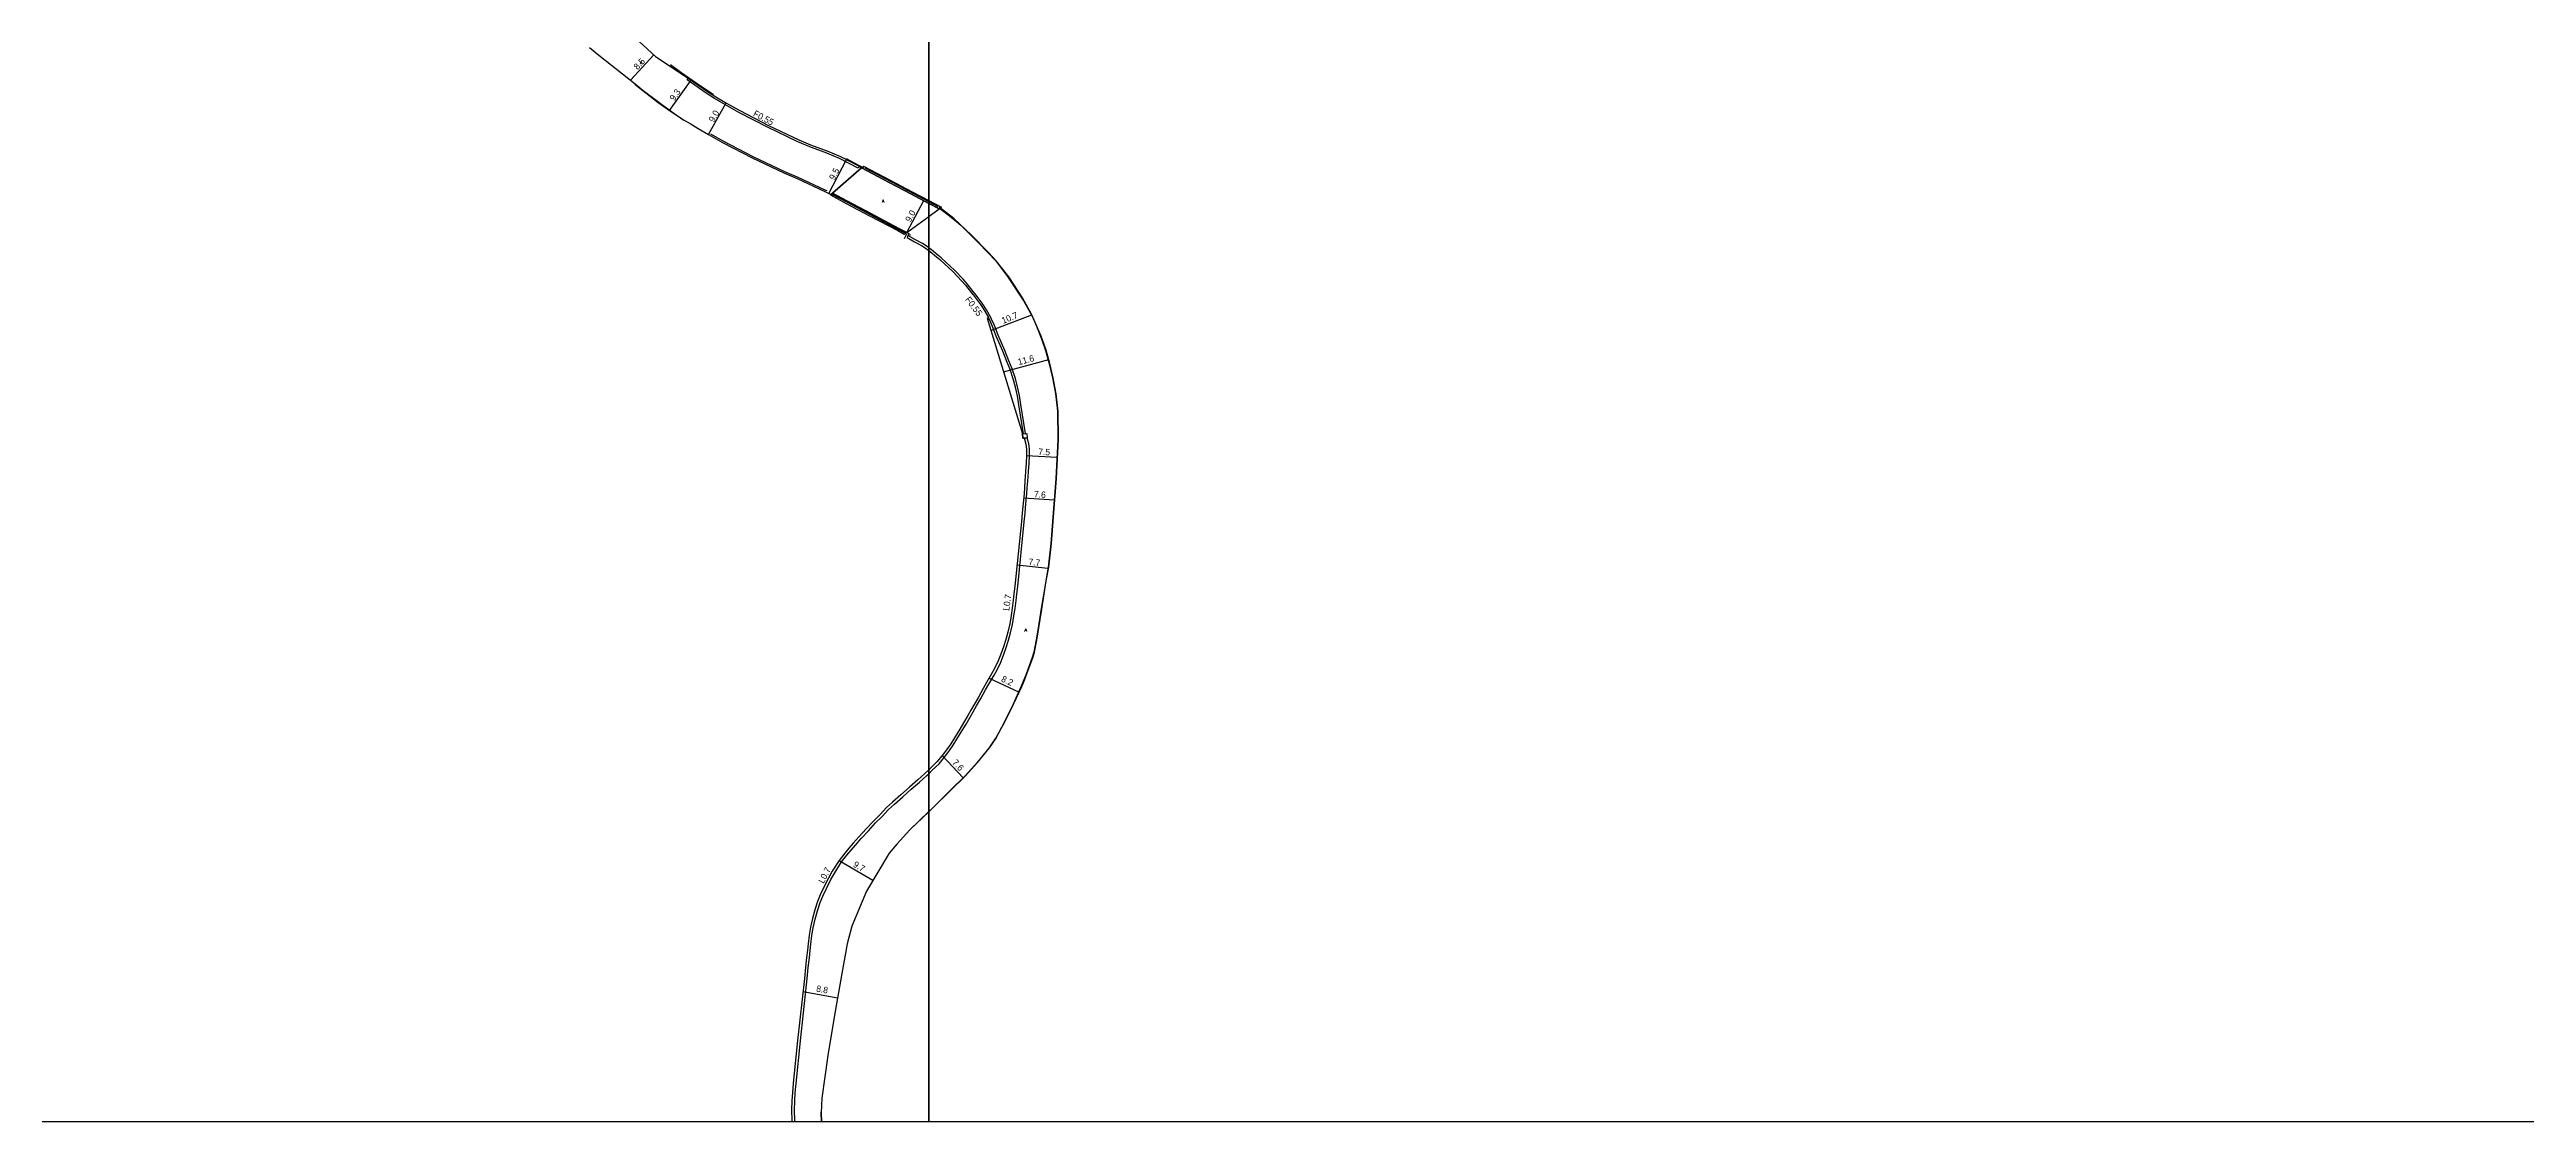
# Model space of a CAD drawing. Header units: metres. Extents: x -16000 to -12000, y -87000 to -84000.
# Drawn here: x -13818 to -13204, y -87000 to -86734 of the extents above; entities that cross this region are included whole.
import ezdxf

# ---------------------------------------------------------------- set-up
doc = ezdxf.new("R2010")
doc.units = ezdxf.units.M
doc.header["$LTSCALE"] = 2.5
for name, color, linetype in [('側溝・桝', 7, 'Continuous'), ('図郭', 7, 'Continuous'), ('幅員', 7, 'Continuous'), ('歩道・分離帯・安全施設', 7, 'Continuous'), ('舗装', 7, 'Continuous'), ('道路', 7, 'Continuous')]:
    doc.layers.add(name, color=color, linetype=linetype)
doc.styles.get("Standard").update_dxf_attribs({"font": ''})
doc.styles.add('YOKO_DECO', font='txt.shx', dxfattribs={"bigfont": 'extfont.shx'})
doc.styles.get('Standard').set_extended_font_data('@MS PGothic')

msp = doc.modelspace()

# ---------------------------------------------------------------- linework, layer by layer
at = {"layer": '側溝・桝'}
for points in [[(-13617.24, -86763.01), (-13617.49, -86763.48), (-13622.08, -86761.09), (-13625.24, -86759.76), (-13629.49, -86758.19), (-13632.46, -86756.95), (-13639.98, -86753.37), (-13647.07, -86749.68), (-13650.37, -86747.84), (-13653.08, -86746.25), (-13655.18, -86744.92), (-13659.91, -86741.6), (-13659.6, -86741.16)], [(-13600, -86783.26), (-13600.6, -86782.82), (-13601.54, -86782.22), (-13603.26, -86781.31), (-13605.15, -86780.22)], [(-13575.98, -86829.37), (-13577.13, -86822.13), (-13577.5, -86819.88), (-13577.98, -86817.74), (-13578.52, -86815.66), (-13579.29, -86813.32), (-13580.12, -86811.29), (-13581.12, -86808.73), (-13582.77, -86804.94), (-13583.68, -86802.57), (-13584.39, -86800.98), (-13584.59, -86800.53), (-13585.65, -86798.69), (-13586.75, -86797.03), (-13588.23, -86795.01), (-13588.94, -86794.08), (-13590.47, -86792.23), (-13591.49, -86791.07), (-13593.56, -86788.9), (-13594.74, -86787.75), (-13595.66, -86786.92), (-13596.92, -86785.74), (-13597.74, -86785.06), (-13599.33, -86783.75), (-13600, -86783.26)], [(-13576.5, -86829.4), (-13577.66, -86822.22), (-13578.02, -86819.98), (-13578.5, -86817.86), (-13579.03, -86815.81), (-13579.79, -86813.5), (-13580.61, -86811.48), (-13581.62, -86808.94), (-13583.26, -86805.15), (-13584.17, -86802.78), (-13584.88, -86801.2), (-13585.07, -86800.77), (-13585.19, -86800.56)], [(-13600, -86913.72), (-13599.1, -86912.84), (-13597.43, -86911.24), (-13596.14, -86909.69), (-13595.01, -86908.22), (-13593.91, -86906.68), (-13592.99, -86905.2), (-13591.69, -86903.05), (-13590.74, -86901.43), (-13589.7, -86899.67), (-13588.95, -86898.35), (-13588.14, -86896.92), (-13587.07, -86895.07), (-13585.88, -86892.9), (-13585.1, -86891.5), (-13583.81, -86889.29), (-13583.06, -86887.94), (-13582.15, -86886.04), (-13581.42, -86884.3), (-13580.77, -86882.45), (-13580.2, -86880.63), (-13579.7, -86878.78), (-13579.22, -86876.68), (-13578.86, -86874.58), (-13578.57, -86872.73), (-13578.31, -86870.78), (-13578.16, -86869.18), (-13577.93, -86867.32), (-13576.3, -86851.25), (-13576.1, -86849.07), (-13575.88, -86846.7), (-13575.67, -86844.34), (-13575.55, -86842.81), (-13575.44, -86841.2), (-13575.28, -86838.85), (-13575.1, -86836.72), (-13575.01, -86834.8), (-13575.05, -86833.21), (-13575.21, -86831.85), (-13575.59, -86830.47)], [(-13633.21, -87000), (-13633.23, -86999.66), (-13633.3, -86997.24), (-13633.2, -86994.79), (-13633.1, -86992.93), (-13632.88, -86990.56), (-13631.78, -86979.98), (-13630.13, -86964.57), (-13629.86, -86961.79), (-13629.59, -86959.4), (-13629.38, -86957.61), (-13629.2, -86955.98), (-13628.96, -86953.87), (-13628.61, -86951.94), (-13628.13, -86949.8), (-13627.55, -86947.74), (-13626.87, -86945.67), (-13626.23, -86944.07), (-13625.35, -86942.19), (-13624.23, -86939.99), (-13623.31, -86938.28), (-13621.61, -86935.63), (-13620.29, -86933.9), (-13619.26, -86932.66), (-13618.19, -86931.43), (-13616.74, -86929.8), (-13614.96, -86927.86), (-13613.16, -86925.95), (-13611.56, -86924.31), (-13609.93, -86922.64), (-13608.5, -86921.3), (-13606.41, -86919.49), (-13604.32, -86917.56), (-13602.25, -86915.81), (-13601.37, -86915), (-13600.47, -86914.17), (-13600, -86913.72)]]:
    msp.add_lwpolyline(points, dxfattribs=at)
msp.add_lwpolyline([(-13576.71, -86829.41), (-13575.65, -86829.36), (-13575.59, -86830.47), (-13576.65, -86830.53)], close=True, dxfattribs=at)
at = {"layer": '図郭'}
for points in [[(-14400, -87000), (-13600, -87000), (-13600, -86400), (-14400, -86400)], [(-13600, -87000), (-12800, -87000), (-12800, -86400), (-13600, -86400)]]:
    msp.add_lwpolyline(points, close=True, dxfattribs=at)
at = {"layer": '幅員'}
for points in [[(-13673.92, -86741.66), (-13668.14, -86735.42)], [(-13664.25, -86749.24), (-13658.92, -86741.65)], [(-13605.46, -86779.48), (-13601.24, -86771.57)], [(-13584.6, -86803.75), (-13574.41, -86799.91)], [(-13581.43, -86814.06), (-13570.25, -86810.99)], [(-13575.72, -86834.79), (-13568.22, -86835.21)], [(-13576.46, -86845.27), (-13568.91, -86845.83)], [(-13578.09, -86861.91), (-13570.43, -86862.77)], [(-13585.05, -86890), (-13577.59, -86893.5)], [(-13596.69, -86909.25), (-13591.47, -86914.76)], [(-13622.19, -86935.22), (-13613.84, -86940.15)], [(-13631.18, -86967.76), (-13622.56, -86969.29)]]:
    msp.add_lwpolyline(points, dxfattribs=at)
at = {"layer": '幅員', "flags": 128}
for points in [[(-13654.58, -86755.19), (-13650.2, -86747.32)], [(-13624.76, -86769.81), (-13620.38, -86761.38)]]:
    msp.add_lwpolyline(points, dxfattribs=at)
at = {"layer": '歩道・分離帯・安全施設'}
for points in [[(-13672.82, -86742.65), (-13670.88, -86744.26), (-13667.04, -86747.2), (-13664.25, -86749.24), (-13661.9, -86750.82), (-13660.89, -86751.51)], [(-13653.38, -86745.29), (-13657.38, -86742.63), (-13661.48, -86739.77), (-13663.99, -86737.87)], [(-13654.07, -86755.01), (-13650.9, -86756.78), (-13643.58, -86760.6), (-13635.75, -86764.32), (-13632.43, -86765.71), (-13625.72, -86768.86), (-13625.29, -86769.08)], [(-13616.05, -86763.48), (-13620.35, -86761.19)], [(-13600, -86771.87), (-13604.91, -86769.25), (-13609.13, -86767.02), (-13615.74, -86763.53)], [(-13623.99, -86769.97), (-13620.01, -86772.04), (-13610.05, -86777.37), (-13605.78, -86779.64)], [(-13597.62, -86773.14), (-13600, -86771.87)], [(-13578.9, -86896.28), (-13576.93, -86892.08), (-13576.27, -86890.52), (-13575.56, -86888.73), (-13574.22, -86884.96), (-13573.81, -86883.6), (-13573.2, -86880.59), (-13572.69, -86877.54), (-13571.93, -86872.88), (-13570.88, -86865.92), (-13570.22, -86862.48), (-13569.59, -86856.64), (-13569.05, -86850.07), (-13568.35, -86840.47), (-13567.82, -86830.85), (-13567.89, -86823.76), (-13568.41, -86819.51), (-13569.15, -86815.54), (-13570.06, -86811.68), (-13570.88, -86808.7), (-13572.09, -86805.21), (-13574.41, -86799.91), (-13576.71, -86795.7), (-13580.16, -86790.46), (-13583.26, -86786.53), (-13585.19, -86784.41), (-13589.36, -86780.14), (-13593.78, -86776.02), (-13597.41, -86773.19)], [(-13605.48, -86779.85), (-13606.05, -86781.05)], [(-13604.68, -86779.97), (-13604.66, -86780.21)], [(-13600, -86923.19), (-13599.05, -86922.28), (-13594.65, -86917.98), (-13590.87, -86914.23), (-13587.95, -86911), (-13584.98, -86907.37), (-13583.33, -86904.91), (-13581.23, -86901.04), (-13579, -86896.55)], [(-13604.64, -86927.66), (-13600, -86923.19)], [(-13626.54, -87000), (-13626.65, -86997.87), (-13626.62, -86997.45)]]:
    msp.add_lwpolyline(points, dxfattribs=at)
at = {"layer": '舗装'}
for points in [[(-13623.88, -86769.72), (-13616.67, -86763.4)], [(-13600, -86775.53), (-13597.38, -86773.63)], [(-13605.46, -86779.48), (-13600, -86775.53)]]:
    msp.add_lwpolyline(points, dxfattribs=at)
at = {"layer": '道路'}
for points in [[(-13684.01, -86720.74), (-13667.72, -86735.81), (-13659.6, -86741.16), (-13654.88, -86744.48), (-13652.8, -86745.79), (-13650.11, -86747.38), (-13646.82, -86749.21), (-13639.74, -86752.9), (-13632.24, -86756.46), (-13629.29, -86757.7), (-13625.05, -86759.26), (-13621.86, -86760.61), (-13617.24, -86763.01), (-13616.67, -86763.4), (-13609.81, -86767.03), (-13604.42, -86769.88), (-13600, -86772.24)], [(-13684.11, -86733.55), (-13681.75, -86735.47), (-13672.77, -86742.57), (-13670.82, -86744.21), (-13666.95, -86747.16), (-13664.38, -86749.08), (-13662.61, -86750.3), (-13660.81, -86751.49), (-13659.12, -86752.47), (-13657.13, -86753.7)], [(-13657.13, -86753.7), (-13654.58, -86755.19), (-13651.09, -86757.13), (-13643.76, -86760.96), (-13635.91, -86764.68), (-13632.59, -86766.07), (-13625.9, -86769.21), (-13624.25, -86770.07), (-13623.88, -86769.72)], [(-13600, -86772.24), (-13604.42, -86769.88), (-13609.81, -86767.03), (-13616.67, -86763.4), (-13623.88, -86769.72), (-13620.16, -86771.7), (-13614.35, -86774.77), (-13607.37, -86778.46), (-13605.46, -86779.48), (-13600, -86775.53)], [(-13600, -86772.24), (-13604.42, -86769.88), (-13609.81, -86767.03), (-13616.67, -86763.4), (-13616.18, -86762.98)], [(-13616.18, -86762.98), (-13609.53, -86766.5), (-13604.14, -86769.35), (-13600, -86771.56)], [(-13605.46, -86779.48), (-13607.37, -86778.46), (-13614.35, -86774.77), (-13620.16, -86771.7), (-13623.88, -86769.72)], [(-13623.88, -86769.72), (-13620.16, -86771.7), (-13614.35, -86774.77), (-13607.37, -86778.46), (-13605.46, -86779.48), (-13604.93, -86779.76), (-13605.37, -86780.7), (-13603.52, -86781.78), (-13601.81, -86782.69), (-13600.91, -86783.27), (-13600, -86783.93)], [(-13600, -86771.56), (-13596.86, -86773.23), (-13597.38, -86773.63), (-13600, -86772.24)], [(-13600, -86772.24), (-13597.38, -86773.63), (-13597.24, -86773.52), (-13595.59, -86774.77), (-13593.62, -86776.32), (-13592.07, -86777.68), (-13590.68, -86778.98), (-13589.1, -86780.56), (-13587.62, -86782.06), (-13585.32, -86784.45), (-13583.35, -86786.52), (-13580.46, -86790.39), (-13576.42, -86796.49), (-13574.35, -86800.27), (-13573.25, -86802.73), (-13572.07, -86805.85), (-13571.04, -86808.72), (-13570.23, -86811.7), (-13569.32, -86815.56), (-13568.58, -86819.53), (-13568.05, -86823.78), (-13567.98, -86830.87), (-13568.52, -86840.49), (-13569.22, -86850.09), (-13569.76, -86856.66), (-13570.39, -86862.5), (-13571.56, -86869.33), (-13572.08, -86872.76), (-13572.86, -86877.51), (-13573.37, -86880.56), (-13573.97, -86883.56), (-13574.38, -86884.9), (-13575.86, -86889.02), (-13577.08, -86892.01), (-13579.03, -86896.51), (-13581.25, -86901), (-13583.37, -86904.89), (-13585.01, -86907.32), (-13587.98, -86910.96), (-13590.89, -86914.19), (-13594.67, -86917.93), (-13599.08, -86922.24), (-13600, -86923.13)], [(-13597.38, -86773.63), (-13600, -86772.24)], [(-13600, -86775.53), (-13597.38, -86773.63)], [(-13600, -86783.93), (-13599.66, -86784.18), (-13598.08, -86785.47), (-13597.28, -86786.14), (-13596.03, -86787.31), (-13595.11, -86788.15), (-13593.94, -86789.27), (-13591.89, -86791.43), (-13590.87, -86792.58), (-13589.36, -86794.41), (-13588.66, -86795.33), (-13587.19, -86797.33), (-13586.1, -86798.97), (-13585.19, -86800.56), (-13585.52, -86800.74), (-13576.71, -86829.41), (-13576.65, -86830.53), (-13576.32, -86830.51), (-13576.26, -86830.71), (-13575.91, -86831.98), (-13575.76, -86833.26), (-13575.72, -86834.79), (-13575.81, -86836.68), (-13575.98, -86838.79), (-13576.15, -86841.16), (-13576.26, -86842.76), (-13576.37, -86844.28), (-13576.59, -86846.64), (-13576.8, -86849), (-13577.01, -86851.18), (-13578.63, -86867.24), (-13578.86, -86869.1), (-13579.02, -86870.7), (-13579.27, -86872.63), (-13579.56, -86874.47), (-13579.92, -86876.54), (-13580.38, -86878.61), (-13580.88, -86880.43), (-13581.44, -86882.23), (-13582.08, -86884.04), (-13582.8, -86885.75), (-13583.69, -86887.61), (-13584.43, -86888.93), (-13585.71, -86891.14), (-13586.5, -86892.56), (-13587.69, -86894.72), (-13588.76, -86896.57), (-13589.57, -86898), (-13590.31, -86899.31), (-13591.35, -86901.07), (-13592.3, -86902.69), (-13593.59, -86904.83), (-13594.5, -86906.28), (-13595.58, -86907.8), (-13596.69, -86909.25), (-13597.95, -86910.76), (-13599.59, -86912.33), (-13600, -86912.73)], [(-13600, -86912.73), (-13600.96, -86913.66), (-13601.85, -86914.48), (-13602.72, -86915.28), (-13604.79, -86917.03), (-13606.88, -86918.96), (-13608.97, -86920.77), (-13610.43, -86922.13), (-13612.07, -86923.82), (-13613.67, -86925.46), (-13615.48, -86927.37), (-13617.27, -86929.32), (-13618.72, -86930.97), (-13619.8, -86932.22), (-13620.83, -86933.48), (-13622.19, -86935.22), (-13623.92, -86937.92), (-13624.86, -86939.66), (-13625.99, -86941.88), (-13626.88, -86943.79), (-13627.53, -86945.42), (-13628.22, -86947.53), (-13628.82, -86949.63), (-13629.31, -86951.79), (-13629.67, -86953.76), (-13629.91, -86955.9), (-13630.09, -86957.53), (-13630.29, -86959.32), (-13630.57, -86961.72), (-13630.83, -86964.5), (-13632.49, -86979.9), (-13633.59, -86990.49), (-13633.81, -86992.88), (-13633.9, -86994.76), (-13634.01, -86997.23), (-13633.94, -86999.7), (-13633.92, -87000)], [(-13600, -86923.13), (-13604.66, -86927.62), (-13607.91, -86931.23), (-13609.77, -86933.48), (-13612.4, -86937.71), (-13615.45, -86942.87), (-13619.08, -86951.54), (-13620.18, -86955.89), (-13621.51, -86963.33), (-13623.42, -86974.1), (-13625.02, -86983.59), (-13626.5, -86994.24), (-13626.69, -86997.87), (-13626.59, -87000)]]:
    msp.add_lwpolyline(points, dxfattribs=at)
msp.add_lwpolyline([(-13606.05, -86779.87), (-13605.46, -86779.48), (-13607.37, -86778.46), (-13614.35, -86774.77), (-13620.16, -86771.7), (-13623.88, -86769.72), (-13624.35, -86770.16), (-13620.45, -86772.25), (-13614.64, -86775.32), (-13607.66, -86779.01)], close=True, dxfattribs=at)

# ---------------------------------------------------------------- texts
at = {"layer": '側溝・桝'}
for s, rotation, p in [('F0.55', 332, (-13643.68, -86750.48)), ('F0.55', 307, (-13591.07, -86796.13)), ('L0.7', 82, (-13580.04, -86873.38)), ('L0.7', 63, (-13626.04, -86941.1))]:
    msp.add_text(s, height=1.6, rotation=rotation, dxfattribs=at).set_placement(p)
at = {"layer": '幅員'}
for s, rotation, p in [('8.5', 47, (-13672.17, -86739.25)), ('9.3', 55, (-13663.07, -86746.97)), ('9.0', 60.91394, (-13653.24, -86752.27)), ('9.5', 62.52514, (-13623.38, -86766.61)), ('9.0', 62, (-13604.52, -86777.04)), ('10.7', 22, (-13581.52, -86802.15)), ('11.6', 15, (-13577.66, -86812.41)), ('7.5', 357, (-13572.86, -86834.63)), ('7.6', 356, (-13573.94, -86845.16)), ('7.7', 354, (-13575.32, -86861.93)), ('8.2', 335, (-13582.17, -86890.78)), ('7.6', 313, (-13594.29, -86911.08)), ('9.7', 329, (-13618.9, -86936.68)), ('8.8', 350, (-13627.98, -86967.78))]:
    msp.add_text(s, height=1.6, rotation=rotation, dxfattribs=at).set_placement(p)
at = {"layer": '舗装', "style": 'YOKO_DECO'}
for p in [(-13671.61, -86737.73, 346.45), (-13611.58, -86772.02, 344.28), (-13576.24, -86878.43, 337.79)]:
    msp.add_text('A', height=0.75, dxfattribs=at).set_placement(p)

doc.saveas('drawing.dxf')
